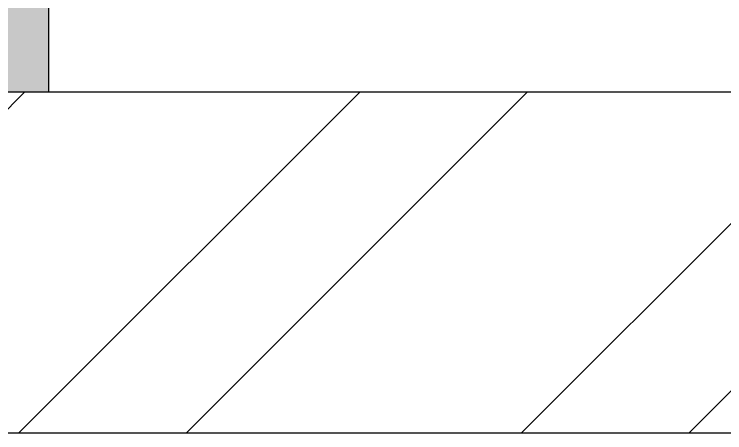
# Model space of a CAD drawing. Header units: inches. Extents: x 9636 to 21597, y -10243 to 557.
# Drawn here: x 13319.24 to 13337.98, y -3764.09 to -3753.04 of the extents above; entities that cross this region are included whole.
import ezdxf

# ---------------------------------------------------------------- set-up
doc = ezdxf.new("R2010")
doc.units = ezdxf.units.IN
doc.header["$MEASUREMENT"] = 0
doc.layers.add('IEL-HATCH-002', color=7, linetype='Continuous')

# ---------------------------------------------------------------- blocks, each defined once
blk = doc.blocks.new('qwff')
at = {"layer": 'IEL-HATCH-002', "true_color": 0xf27172, "transparency": 33554687}
h = blk.add_hatch(dxfattribs=at)
h.set_pattern_fill('ANSI32', color=11, scale=25)
h.set_pattern_definition([(45, (-2872.014, 157.3), (-6.629126, 6.629126), []), (45, (-2867.594, 157.3), (-6.629126, 6.629126), [])])
h.paths.add_polyline_path([(16312.975, -2094.847), (16303.975, -2094.847), (16303.975, -2247.976), (16312.975, -2247.976)])
h.paths.add_polyline_path([(16303.975, -2064.847), (16312.975, -2064.847), (16312.975, -2059.976), (16905.975, -2059.976), (16905.975, -2223.976), (16739.975, -2223.976), (16739.975, -2175.976), (16730.975, -2175.976), (16730.975, -2223.976), (16682.975, -2223.976), (16496.824, -2223.976), (16496.824, -2232.976), (16914.975, -2232.976), (16914.975, -2223.976), (16914.975, -2050.976), (16303.975, -2050.976)])
for p, q in [((16354.975, -2223.976), (16730.975, -2223.976)), ((16354.975, -2232.976), (16914.975, -2232.976))]:
    blk.add_line(p, q)
blk = doc.blocks.new('THT')
blk.add_blockref('qwff', (0, 0))

msp = doc.modelspace()

# ---------------------------------------------------------------- hatches: boundary and pattern name
at = {"layer": 'IEL-HATCH-002', "true_color": 0xbf9e7d, "transparency": 33554687}
h = msp.add_hatch(color=33, dxfattribs=at)
h.dxf.hatch_style = 1
h.paths.add_polyline_path([(13320.15, -3710.092), (13317.15, -3710.092), (13317.15, -3755.092), (13320.15, -3755.092), (13320.15, -3752.746)])
h.paths.add_polyline_path([(13329.15, -3707.092), (13317.15, -3707.092), (13317.15, -3710.092), (13329.15, -3710.092)])
h.paths.add_polyline_path([(13419.15, -3707.092), (13407.496, -3707.092), (13407.496, -3710.092), (13419.15, -3710.092)])
h.paths.add_polyline_path([(13371.15, -3707.092), (13368.15, -3707.092), (13368.15, -3710.759), (13368.15, -3755.092), (13371.15, -3755.092)])

# ---------------------------------------------------------------- linework, layer by layer
msp.add_line((13320.15, -3710.092), (13320.15, -3755.092))

# ---------------------------------------------------------------- block references
msp.add_blockref('THT', (-3311.825, -1531.116))

doc.saveas('drawing.dxf')
